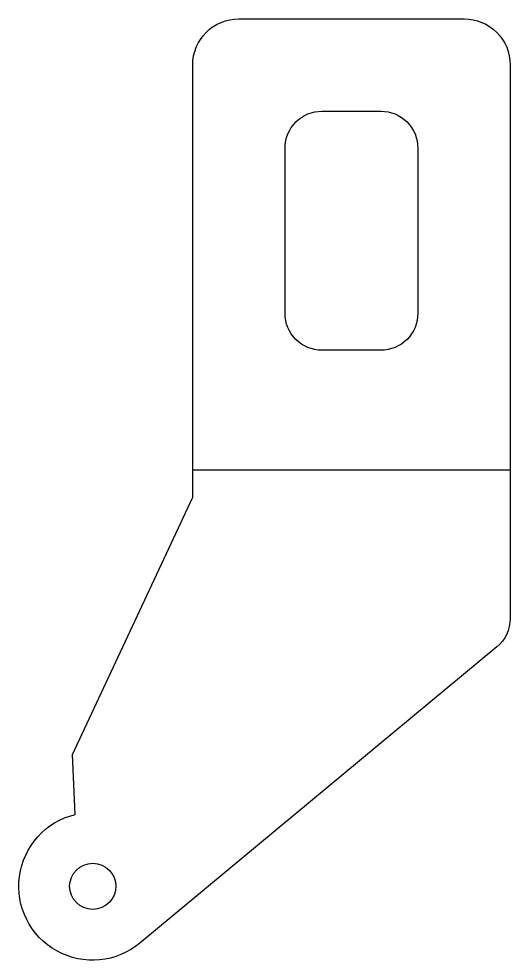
# Model space of a CAD drawing. Extents: x -19 to 34, y -52 to 50.
import ezdxf

# ---------------------------------------------------------------- set-up
doc = ezdxf.new("R2010")
doc.units = 0

msp = doc.modelspace()

# ---------------------------------------------------------------- linework, layer by layer
at = {"layer": '1'}
for points in [[(34.38, -14.8, -0.223093), (32.93, -17.87), (-5.71, -49.95, -1.257313), (-12.72, -36.02), (-13, -29.54), (0, -1.66), (0, 45.14, -0.414214), (5, 50.14), (29.38, 50.14, -0.414214), (34.38, 45.14)], [(24.38, 18.25, -0.414214), (20.38, 14.25), (14, 14.25, -0.414214), (10, 18.25), (10, 36.14, -0.414214), (14, 40.14), (20.38, 40.14, -0.414214), (24.38, 36.14)]]:
    msp.add_lwpolyline(points, format="xyb", close=True, dxfattribs=at)
msp.add_circle((-10.82, -43.8), 2.5, dxfattribs=at)
at = {"layer": '2'}
msp.add_line((0, 1.3), (34.38, 1.3), dxfattribs=at)

doc.saveas('drawing.dxf')
